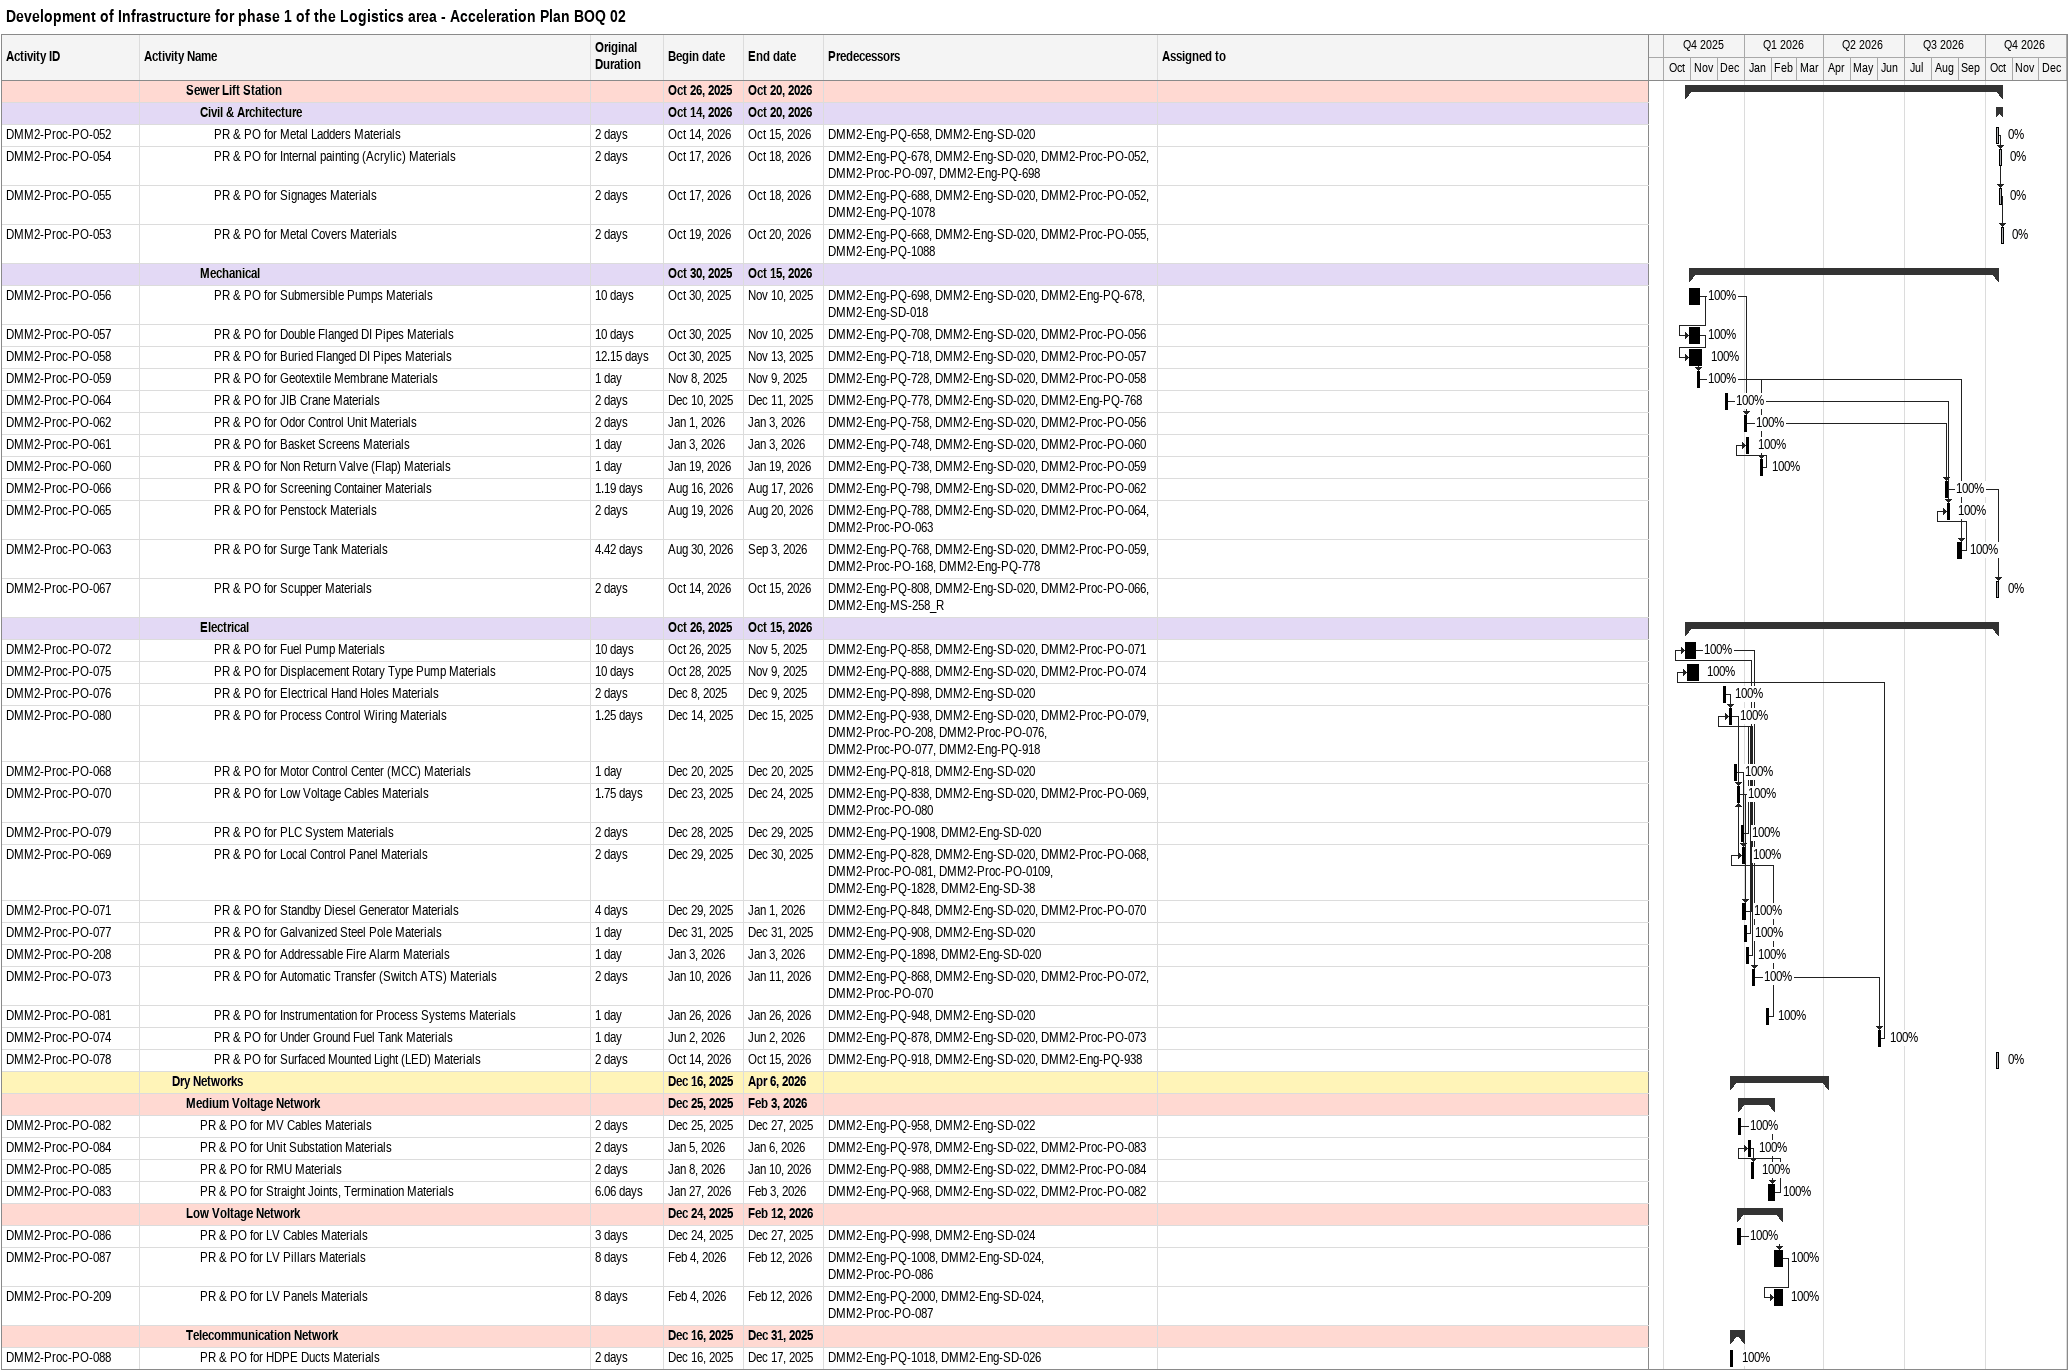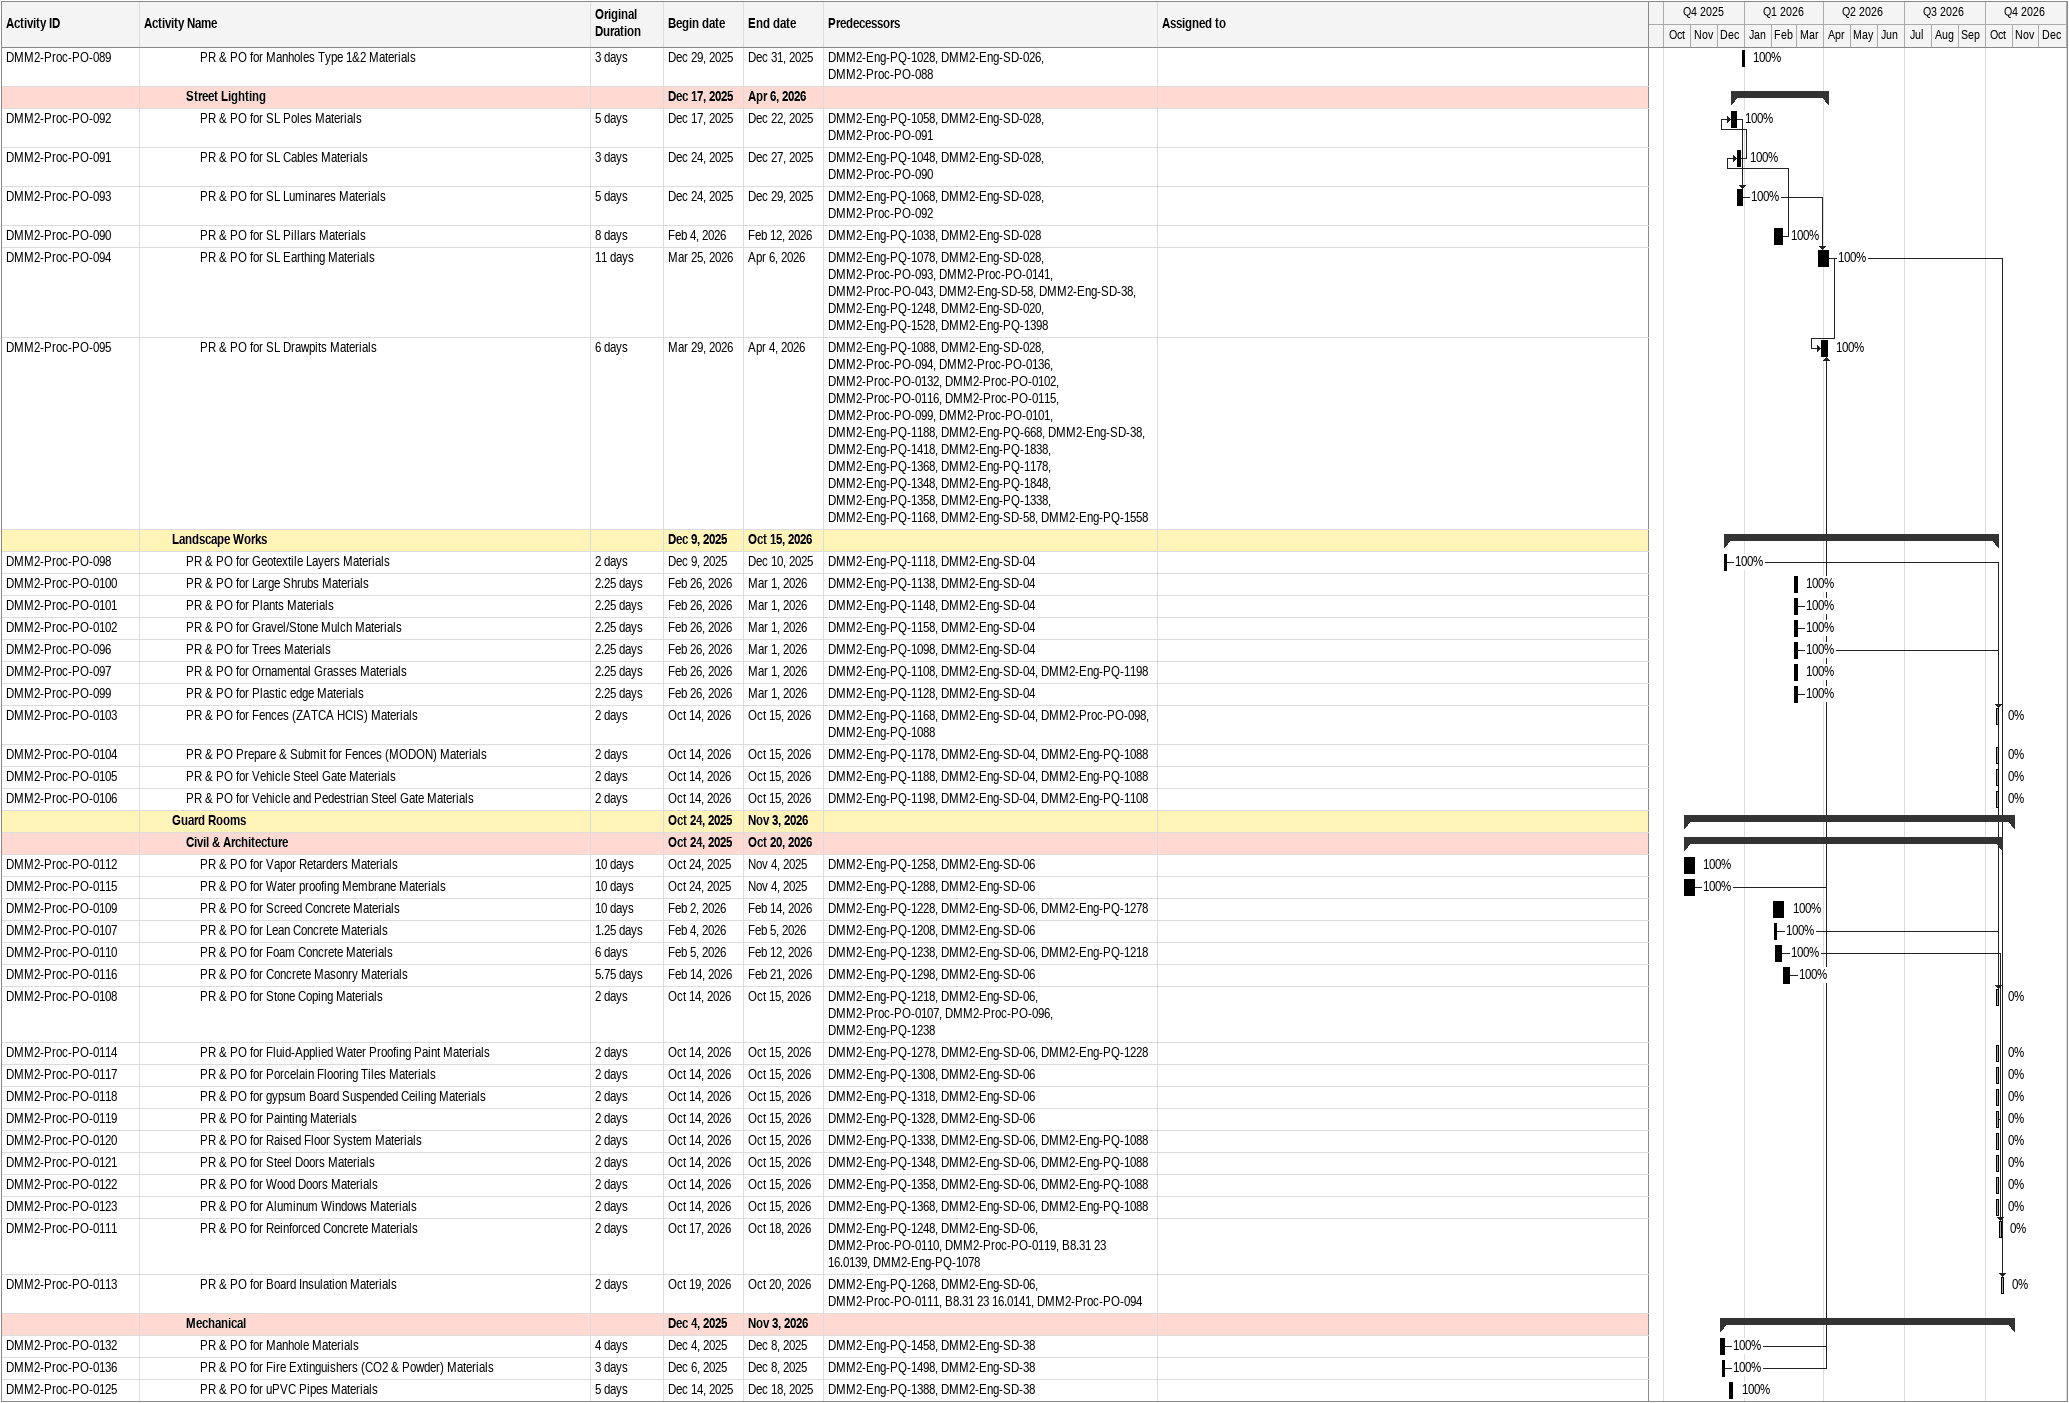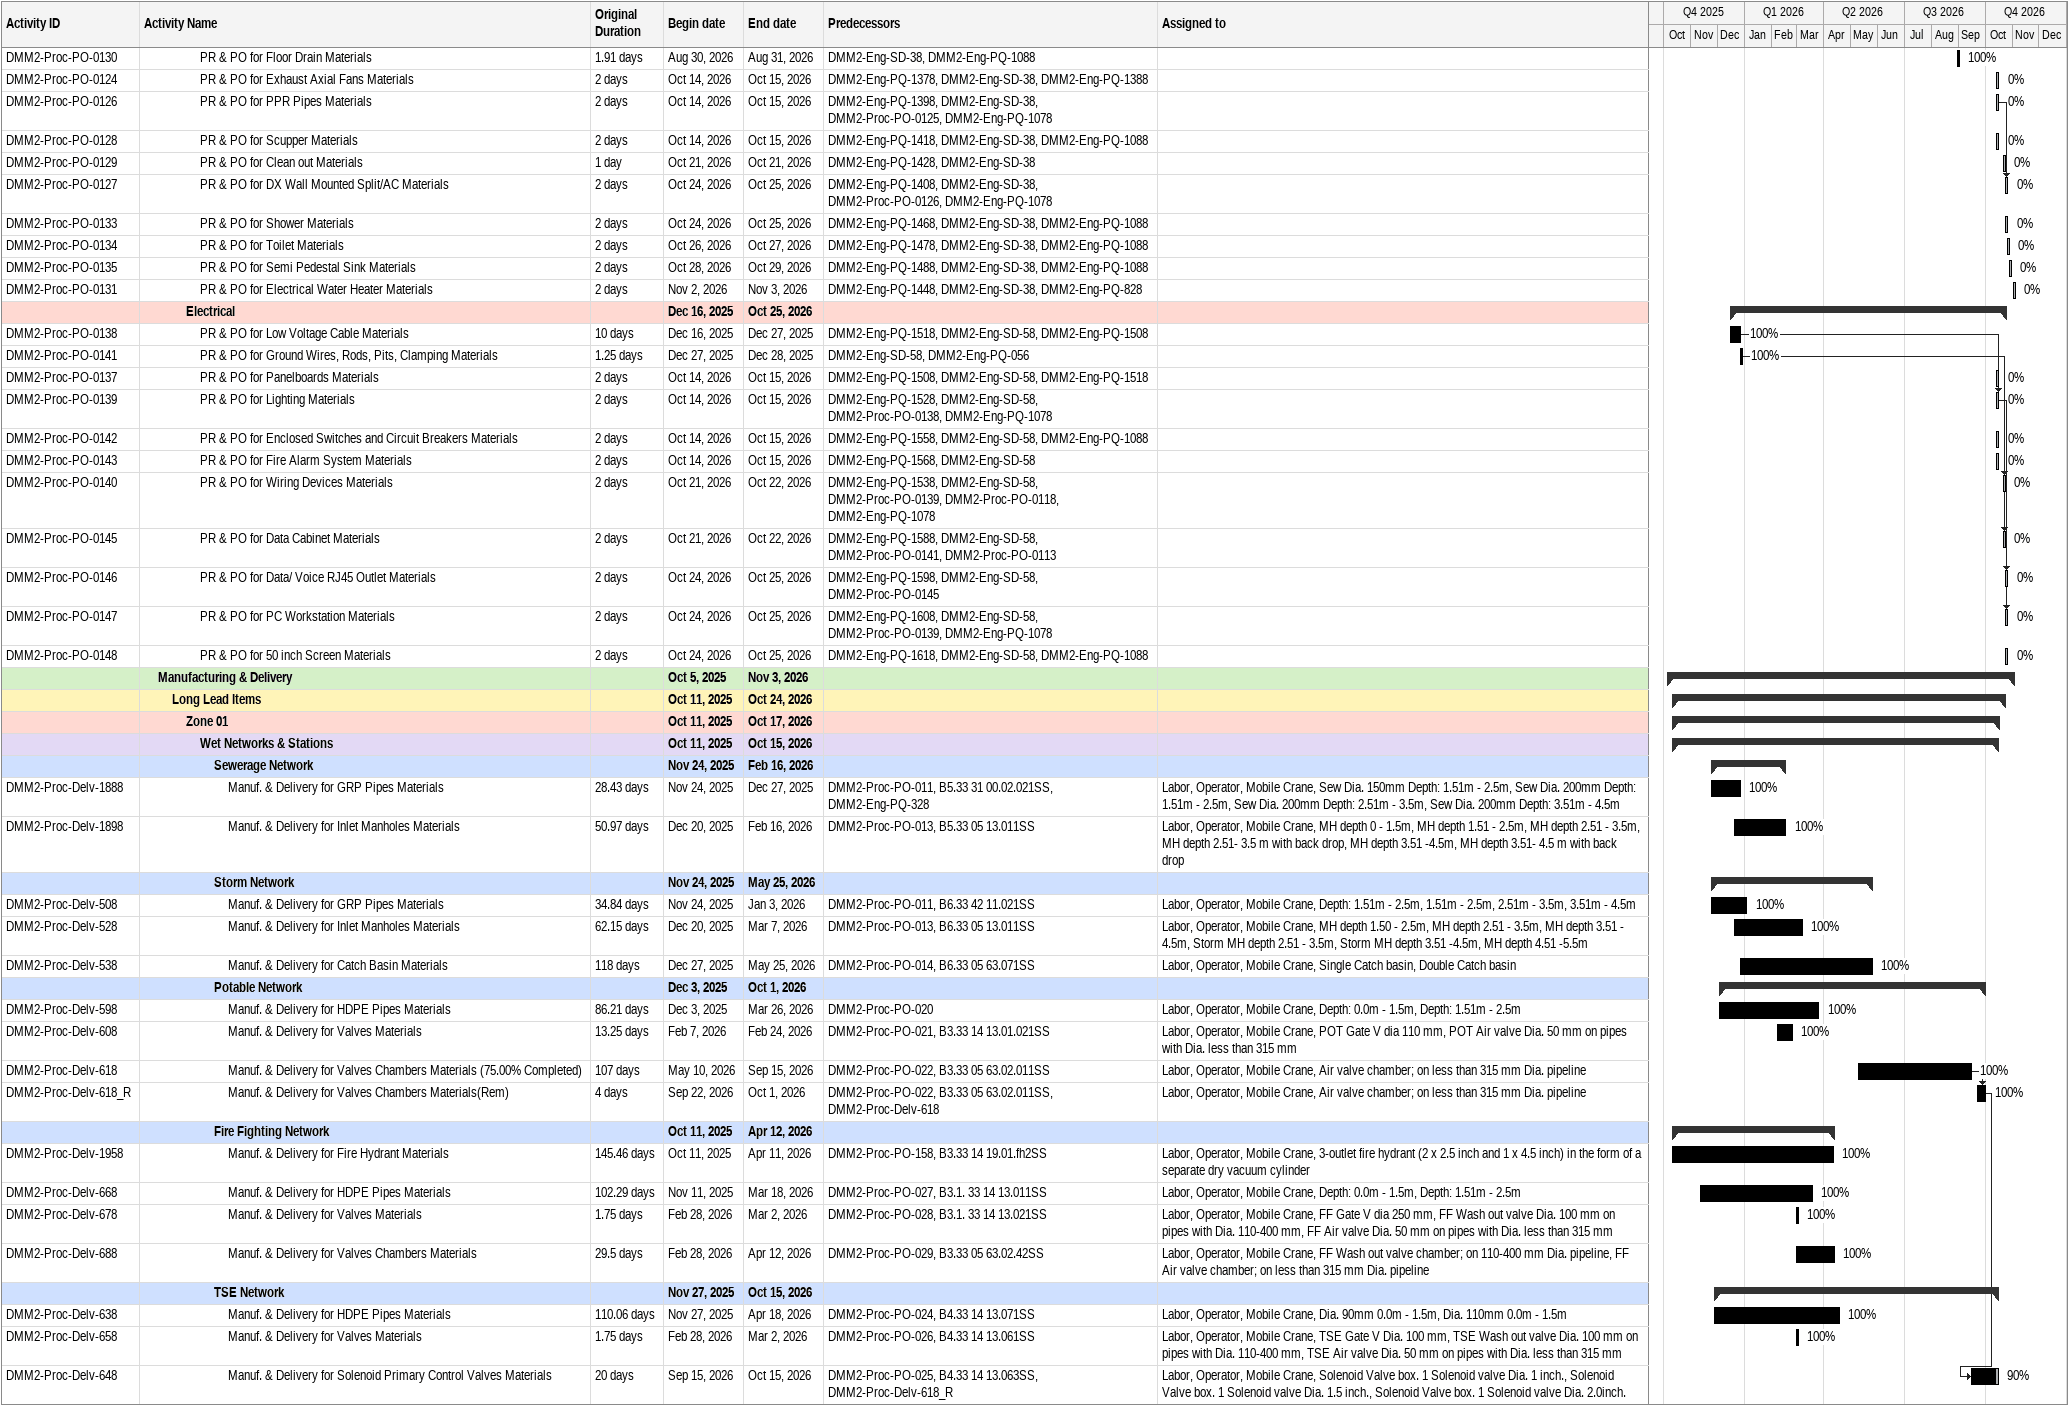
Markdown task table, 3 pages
Development of Infrastructure for phase 1 of the Logistics area - Acceleration Plan BOQ 02

| ID | Level | Task | Original duration | Start | Finish | Predecessors | Resources | % complete |
|---|---|---|---|---|---|---|---|---|
|  | 4 | **Sewer Lift Station** |  | 2025-10-26 | 2026-10-20 |  |  |  |
|  | 5 | **Civil & Architecture** |  | 2026-10-14 | 2026-10-20 |  |  |  |
| DMM2-Proc-PO-052 | 6 | PR & PO for Metal Ladders Materials | 2d | 2026-10-14 | 2026-10-15 | DMM2-Eng-PQ-658, DMM2-Eng-SD-020 |  | 0 |
| DMM2-Proc-PO-054 | 6 | PR & PO for Internal painting (Acrylic) Materials | 2d | 2026-10-17 | 2026-10-18 | DMM2-Eng-PQ-678, DMM2-Eng-SD-020, DMM2-Proc-PO-052, DMM2-Proc-PO-097, DMM2-Eng-PQ-698 |  | 0 |
| DMM2-Proc-PO-055 | 6 | PR & PO for Signages Materials | 2d | 2026-10-17 | 2026-10-18 | DMM2-Eng-PQ-688, DMM2-Eng-SD-020, DMM2-Proc-PO-052, DMM2-Eng-PQ-1078 |  | 0 |
| DMM2-Proc-PO-053 | 6 | PR & PO for Metal Covers Materials | 2d | 2026-10-19 | 2026-10-20 | DMM2-Eng-PQ-668, DMM2-Eng-SD-020, DMM2-Proc-PO-055, DMM2-Eng-PQ-1088 |  | 0 |
|  | 5 | **Mechanical** |  | 2025-10-30 | 2026-10-15 |  |  |  |
| DMM2-Proc-PO-056 | 6 | PR & PO for Submersible Pumps Materials | 10d | 2025-10-30 | 2025-11-10 | DMM2-Eng-PQ-698, DMM2-Eng-SD-020, DMM2-Eng-PQ-678, DMM2-Eng-SD-018 |  | 100 |
| DMM2-Proc-PO-057 | 6 | PR & PO for Double Flanged DI Pipes Materials | 10d | 2025-10-30 | 2025-11-10 | DMM2-Eng-PQ-708, DMM2-Eng-SD-020, DMM2-Proc-PO-056 |  | 100 |
| DMM2-Proc-PO-058 | 6 | PR & PO for Buried Flanged DI Pipes Materials | 12.15d | 2025-10-30 | 2025-11-13 | DMM2-Eng-PQ-718, DMM2-Eng-SD-020, DMM2-Proc-PO-057 |  | 100 |
| DMM2-Proc-PO-059 | 6 | PR & PO for Geotextile Membrane Materials | 1d | 2025-11-08 | 2025-11-09 | DMM2-Eng-PQ-728, DMM2-Eng-SD-020, DMM2-Proc-PO-058 |  | 100 |
| DMM2-Proc-PO-064 | 6 | PR & PO for JIB Crane Materials | 2d | 2025-12-10 | 2025-12-11 | DMM2-Eng-PQ-778, DMM2-Eng-SD-020, DMM2-Eng-PQ-768 |  | 100 |
| DMM2-Proc-PO-062 | 6 | PR & PO for Odor Control Unit Materials | 2d | 2026-01-01 | 2026-01-03 | DMM2-Eng-PQ-758, DMM2-Eng-SD-020, DMM2-Proc-PO-056 |  | 100 |
| DMM2-Proc-PO-061 | 6 | PR & PO for Basket Screens Materials | 1d | 2026-01-03 | 2026-01-03 | DMM2-Eng-PQ-748, DMM2-Eng-SD-020, DMM2-Proc-PO-060 |  | 100 |
| DMM2-Proc-PO-060 | 6 | PR & PO for Non Return Valve (Flap) Materials | 1d | 2026-01-19 | 2026-01-19 | DMM2-Eng-PQ-738, DMM2-Eng-SD-020, DMM2-Proc-PO-059 |  | 100 |
| DMM2-Proc-PO-066 | 6 | PR & PO for Screening Container Materials | 1.19d | 2026-08-16 | 2026-08-17 | DMM2-Eng-PQ-798, DMM2-Eng-SD-020, DMM2-Proc-PO-062 |  | 100 |
| DMM2-Proc-PO-065 | 6 | PR & PO for Penstock Materials | 2d | 2026-08-19 | 2026-08-20 | DMM2-Eng-PQ-788, DMM2-Eng-SD-020, DMM2-Proc-PO-064, DMM2-Proc-PO-063 |  | 100 |
| DMM2-Proc-PO-063 | 6 | PR & PO for Surge Tank Materials | 4.42d | 2026-08-30 | 2026-09-03 | DMM2-Eng-PQ-768, DMM2-Eng-SD-020, DMM2-Proc-PO-059, DMM2-Proc-PO-168, DMM2-Eng-PQ-778 |  | 100 |
| DMM2-Proc-PO-067 | 6 | PR & PO for Scupper Materials | 2d | 2026-10-14 | 2026-10-15 | DMM2-Eng-PQ-808, DMM2-Eng-SD-020, DMM2-Proc-PO-066, DMM2-Eng-MS-258_R |  | 0 |
|  | 5 | **Electrical** |  | 2025-10-26 | 2026-10-15 |  |  |  |
| DMM2-Proc-PO-072 | 6 | PR & PO for Fuel Pump Materials | 10d | 2025-10-26 | 2025-11-05 | DMM2-Eng-PQ-858, DMM2-Eng-SD-020, DMM2-Proc-PO-071 |  | 100 |
| DMM2-Proc-PO-075 | 6 | PR & PO for Displacement Rotary Type Pump Materials | 10d | 2025-10-28 | 2025-11-09 | DMM2-Eng-PQ-888, DMM2-Eng-SD-020, DMM2-Proc-PO-074 |  | 100 |
| DMM2-Proc-PO-076 | 6 | PR & PO for Electrical Hand Holes Materials | 2d | 2025-12-08 | 2025-12-09 | DMM2-Eng-PQ-898, DMM2-Eng-SD-020 |  | 100 |
| DMM2-Proc-PO-080 | 6 | PR & PO for Process Control Wiring Materials | 1.25d | 2025-12-14 | 2025-12-15 | DMM2-Eng-PQ-938, DMM2-Eng-SD-020, DMM2-Proc-PO-079, DMM2-Proc-PO-208, DMM2-Proc-PO-076, DMM2-Proc-PO-077, DMM2-Eng-PQ-918 |  | 100 |
| DMM2-Proc-PO-068 | 6 | PR & PO for Motor Control Center (MCC) Materials | 1d | 2025-12-20 | 2025-12-20 | DMM2-Eng-PQ-818, DMM2-Eng-SD-020 |  | 100 |
| DMM2-Proc-PO-070 | 6 | PR & PO for Low Voltage Cables Materials | 1.75d | 2025-12-23 | 2025-12-24 | DMM2-Eng-PQ-838, DMM2-Eng-SD-020, DMM2-Proc-PO-069, DMM2-Proc-PO-080 |  | 100 |
| DMM2-Proc-PO-079 | 6 | PR & PO for PLC System Materials | 2d | 2025-12-28 | 2025-12-29 | DMM2-Eng-PQ-1908, DMM2-Eng-SD-020 |  | 100 |
| DMM2-Proc-PO-069 | 6 | PR & PO for Local Control Panel Materials | 2d | 2025-12-29 | 2025-12-30 | DMM2-Eng-PQ-828, DMM2-Eng-SD-020, DMM2-Proc-PO-068, DMM2-Proc-PO-081, DMM2-Proc-PO-0109, DMM2-Eng-PQ-1828, DMM2-Eng-SD-38 |  | 100 |
| DMM2-Proc-PO-071 | 6 | PR & PO for Standby Diesel Generator Materials | 4d | 2025-12-29 | 2026-01-01 | DMM2-Eng-PQ-848, DMM2-Eng-SD-020, DMM2-Proc-PO-070 |  | 100 |
| DMM2-Proc-PO-077 | 6 | PR & PO for Galvanized Steel Pole Materials | 1d | 2025-12-31 | 2025-12-31 | DMM2-Eng-PQ-908, DMM2-Eng-SD-020 |  | 100 |
| DMM2-Proc-PO-208 | 6 | PR & PO for Addressable Fire Alarm Materials | 1d | 2026-01-03 | 2026-01-03 | DMM2-Eng-PQ-1898, DMM2-Eng-SD-020 |  | 100 |
| DMM2-Proc-PO-073 | 6 | PR & PO for Automatic Transfer (Switch ATS) Materials | 2d | 2026-01-10 | 2026-01-11 | DMM2-Eng-PQ-868, DMM2-Eng-SD-020, DMM2-Proc-PO-072, DMM2-Proc-PO-070 |  | 100 |
| DMM2-Proc-PO-081 | 6 | PR & PO for Instrumentation for Process Systems Materials | 1d | 2026-01-26 | 2026-01-26 | DMM2-Eng-PQ-948, DMM2-Eng-SD-020 |  | 100 |
| DMM2-Proc-PO-074 | 6 | PR & PO for Under Ground Fuel Tank Materials | 1d | 2026-06-02 | 2026-06-02 | DMM2-Eng-PQ-878, DMM2-Eng-SD-020, DMM2-Proc-PO-073 |  | 100 |
| DMM2-Proc-PO-078 | 6 | PR & PO for Surfaced Mounted Light (LED) Materials | 2d | 2026-10-14 | 2026-10-15 | DMM2-Eng-PQ-918, DMM2-Eng-SD-020, DMM2-Eng-PQ-938 |  | 0 |
|  | 3 | **Dry Networks** |  | 2025-12-16 | 2026-04-06 |  |  |  |
|  | 4 | **Medium Voltage Network** |  | 2025-12-25 | 2026-02-03 |  |  |  |
| DMM2-Proc-PO-082 | 5 | PR & PO for MV Cables Materials | 2d | 2025-12-25 | 2025-12-27 | DMM2-Eng-PQ-958, DMM2-Eng-SD-022 |  | 100 |
| DMM2-Proc-PO-084 | 5 | PR & PO for Unit Substation Materials | 2d | 2026-01-05 | 2026-01-06 | DMM2-Eng-PQ-978, DMM2-Eng-SD-022, DMM2-Proc-PO-083 |  | 100 |
| DMM2-Proc-PO-085 | 5 | PR & PO for RMU Materials | 2d | 2026-01-08 | 2026-01-10 | DMM2-Eng-PQ-988, DMM2-Eng-SD-022, DMM2-Proc-PO-084 |  | 100 |
| DMM2-Proc-PO-083 | 5 | PR & PO for Straight Joints, Termination Materials | 6.06d | 2026-01-27 | 2026-02-03 | DMM2-Eng-PQ-968, DMM2-Eng-SD-022, DMM2-Proc-PO-082 |  | 100 |
|  | 4 | **Low Voltage Network** |  | 2025-12-24 | 2026-02-12 |  |  |  |
| DMM2-Proc-PO-086 | 5 | PR & PO for LV Cables Materials | 3d | 2025-12-24 | 2025-12-27 | DMM2-Eng-PQ-998, DMM2-Eng-SD-024 |  | 100 |
| DMM2-Proc-PO-087 | 5 | PR & PO for LV Pillars Materials | 8d | 2026-02-04 | 2026-02-12 | DMM2-Eng-PQ-1008, DMM2-Eng-SD-024, DMM2-Proc-PO-086 |  | 100 |
| DMM2-Proc-PO-209 | 5 | PR & PO for LV Panels Materials | 8d | 2026-02-04 | 2026-02-12 | DMM2-Eng-PQ-2000, DMM2-Eng-SD-024, DMM2-Proc-PO-087 |  | 100 |
|  | 4 | **Telecommunication Network** |  | 2025-12-16 | 2025-12-31 |  |  |  |
| DMM2-Proc-PO-088 | 5 | PR & PO for HDPE Ducts Materials | 2d | 2025-12-16 | 2025-12-17 | DMM2-Eng-PQ-1018, DMM2-Eng-SD-026 |  | 100 |
| DMM2-Proc-PO-089 | 5 | PR & PO for Manholes Type 1&2 Materials | 3d | 2025-12-29 | 2025-12-31 | DMM2-Eng-PQ-1028, DMM2-Eng-SD-026, DMM2-Proc-PO-088 |  | 100 |
|  | 4 | **Street Lighting** |  | 2025-12-17 | 2026-04-06 |  |  |  |
| DMM2-Proc-PO-092 | 5 | PR & PO for SL Poles Materials | 5d | 2025-12-17 | 2025-12-22 | DMM2-Eng-PQ-1058, DMM2-Eng-SD-028, DMM2-Proc-PO-091 |  | 100 |
| DMM2-Proc-PO-091 | 5 | PR & PO for SL Cables Materials | 3d | 2025-12-24 | 2025-12-27 | DMM2-Eng-PQ-1048, DMM2-Eng-SD-028, DMM2-Proc-PO-090 |  | 100 |
| DMM2-Proc-PO-093 | 5 | PR & PO for SL Luminares Materials | 5d | 2025-12-24 | 2025-12-29 | DMM2-Eng-PQ-1068, DMM2-Eng-SD-028, DMM2-Proc-PO-092 |  | 100 |
| DMM2-Proc-PO-090 | 5 | PR & PO for SL Pillars Materials | 8d | 2026-02-04 | 2026-02-12 | DMM2-Eng-PQ-1038, DMM2-Eng-SD-028 |  | 100 |
| DMM2-Proc-PO-094 | 5 | PR & PO for SL Earthing Materials | 11d | 2026-03-25 | 2026-04-06 | DMM2-Eng-PQ-1078, DMM2-Eng-SD-028, DMM2-Proc-PO-093, DMM2-Proc-PO-0141, DMM2-Proc-PO-043, DMM2-Eng-SD-58, DMM2-Eng-SD-38, DMM2-Eng-PQ-1248, DMM2-Eng-SD-020, DMM2-Eng-PQ-1528, DMM2-Eng-PQ-1398 |  | 100 |
| DMM2-Proc-PO-095 | 5 | PR & PO for SL Drawpits Materials | 6d | 2026-03-29 | 2026-04-04 | DMM2-Eng-PQ-1088, DMM2-Eng-SD-028, DMM2-Proc-PO-094, DMM2-Proc-PO-0136, DMM2-Proc-PO-0132, DMM2-Proc-PO-0102, DMM2-Proc-PO-0116, DMM2-Proc-PO-0115, DMM2-Proc-PO-099, DMM2-Proc-PO-0101, DMM2-Eng-PQ-1188, DMM2-Eng-PQ-668, DMM2-Eng-SD-38, DMM2-Eng-PQ-1418, DMM2-Eng-PQ-1838, DMM2-Eng-PQ-1368, DMM2-Eng-PQ-1178, DMM2-Eng-PQ-1348, DMM2-Eng-PQ-1848, DMM2-Eng-PQ-1358, DMM2-Eng-PQ-1338, DMM2-Eng-PQ-1168, DMM2-Eng-SD-58, DMM2-Eng-PQ-1558 |  | 100 |
|  | 3 | **Landscape Works** |  | 2025-12-09 | 2026-10-15 |  |  |  |
| DMM2-Proc-PO-098 | 4 | PR & PO for Geotextile Layers Materials | 2d | 2025-12-09 | 2025-12-10 | DMM2-Eng-PQ-1118, DMM2-Eng-SD-04 |  | 100 |
| DMM2-Proc-PO-0100 | 4 | PR & PO for Large Shrubs Materials | 2.25d | 2026-02-26 | 2026-03-01 | DMM2-Eng-PQ-1138, DMM2-Eng-SD-04 |  | 100 |
| DMM2-Proc-PO-0101 | 4 | PR & PO for Plants Materials | 2.25d | 2026-02-26 | 2026-03-01 | DMM2-Eng-PQ-1148, DMM2-Eng-SD-04 |  | 100 |
| DMM2-Proc-PO-0102 | 4 | PR & PO for Gravel/Stone Mulch Materials | 2.25d | 2026-02-26 | 2026-03-01 | DMM2-Eng-PQ-1158, DMM2-Eng-SD-04 |  | 100 |
| DMM2-Proc-PO-096 | 4 | PR & PO for Trees Materials | 2.25d | 2026-02-26 | 2026-03-01 | DMM2-Eng-PQ-1098, DMM2-Eng-SD-04 |  | 100 |
| DMM2-Proc-PO-097 | 4 | PR & PO for Ornamental Grasses Materials | 2.25d | 2026-02-26 | 2026-03-01 | DMM2-Eng-PQ-1108, DMM2-Eng-SD-04, DMM2-Eng-PQ-1198 |  | 100 |
| DMM2-Proc-PO-099 | 4 | PR & PO for Plastic edge Materials | 2.25d | 2026-02-26 | 2026-03-01 | DMM2-Eng-PQ-1128, DMM2-Eng-SD-04 |  | 100 |
| DMM2-Proc-PO-0103 | 4 | PR & PO for Fences (ZATCA HCIS) Materials | 2d | 2026-10-14 | 2026-10-15 | DMM2-Eng-PQ-1168, DMM2-Eng-SD-04, DMM2-Proc-PO-098, DMM2-Eng-PQ-1088 |  | 0 |
| DMM2-Proc-PO-0104 | 4 | PR & PO Prepare & Submit for Fences (MODON) Materials | 2d | 2026-10-14 | 2026-10-15 | DMM2-Eng-PQ-1178, DMM2-Eng-SD-04, DMM2-Eng-PQ-1088 |  | 0 |
| DMM2-Proc-PO-0105 | 4 | PR & PO for Vehicle Steel Gate Materials | 2d | 2026-10-14 | 2026-10-15 | DMM2-Eng-PQ-1188, DMM2-Eng-SD-04, DMM2-Eng-PQ-1088 |  | 0 |
| DMM2-Proc-PO-0106 | 4 | PR & PO for Vehicle and Pedestrian Steel Gate Materials | 2d | 2026-10-14 | 2026-10-15 | DMM2-Eng-PQ-1198, DMM2-Eng-SD-04, DMM2-Eng-PQ-1108 |  | 0 |
|  | 3 | **Guard Rooms** |  | 2025-10-24 | 2026-11-03 |  |  |  |
|  | 4 | **Civil & Architecture** |  | 2025-10-24 | 2026-10-20 |  |  |  |
| DMM2-Proc-PO-0112 | 5 | PR & PO for Vapor Retarders Materials | 10d | 2025-10-24 | 2025-11-04 | DMM2-Eng-PQ-1258, DMM2-Eng-SD-06 |  | 100 |
| DMM2-Proc-PO-0115 | 5 | PR & PO for Water proofing Membrane Materials | 10d | 2025-10-24 | 2025-11-04 | DMM2-Eng-PQ-1288, DMM2-Eng-SD-06 |  | 100 |
| DMM2-Proc-PO-0109 | 5 | PR & PO for Screed Concrete Materials | 10d | 2026-02-02 | 2026-02-14 | DMM2-Eng-PQ-1228, DMM2-Eng-SD-06, DMM2-Eng-PQ-1278 |  | 100 |
| DMM2-Proc-PO-0107 | 5 | PR & PO for Lean Concrete Materials | 1.25d | 2026-02-04 | 2026-02-05 | DMM2-Eng-PQ-1208, DMM2-Eng-SD-06 |  | 100 |
| DMM2-Proc-PO-0110 | 5 | PR & PO for Foam Concrete Materials | 6d | 2026-02-05 | 2026-02-12 | DMM2-Eng-PQ-1238, DMM2-Eng-SD-06, DMM2-Eng-PQ-1218 |  | 100 |
| DMM2-Proc-PO-0116 | 5 | PR & PO for Concrete Masonry Materials | 5.75d | 2026-02-14 | 2026-02-21 | DMM2-Eng-PQ-1298, DMM2-Eng-SD-06 |  | 100 |
| DMM2-Proc-PO-0108 | 5 | PR & PO for Stone Coping Materials | 2d | 2026-10-14 | 2026-10-15 | DMM2-Eng-PQ-1218, DMM2-Eng-SD-06, DMM2-Proc-PO-0107, DMM2-Proc-PO-096, DMM2-Eng-PQ-1238 |  | 0 |
| DMM2-Proc-PO-0114 | 5 | PR & PO for Fluid-Applied Water Proofing Paint Materials | 2d | 2026-10-14 | 2026-10-15 | DMM2-Eng-PQ-1278, DMM2-Eng-SD-06, DMM2-Eng-PQ-1228 |  | 0 |
| DMM2-Proc-PO-0117 | 5 | PR & PO for Porcelain Flooring Tiles Materials | 2d | 2026-10-14 | 2026-10-15 | DMM2-Eng-PQ-1308, DMM2-Eng-SD-06 |  | 0 |
| DMM2-Proc-PO-0118 | 5 | PR & PO for gypsum Board Suspended Ceiling Materials | 2d | 2026-10-14 | 2026-10-15 | DMM2-Eng-PQ-1318, DMM2-Eng-SD-06 |  | 0 |
| DMM2-Proc-PO-0119 | 5 | PR & PO for Painting Materials | 2d | 2026-10-14 | 2026-10-15 | DMM2-Eng-PQ-1328, DMM2-Eng-SD-06 |  | 0 |
| DMM2-Proc-PO-0120 | 5 | PR & PO for Raised Floor System Materials | 2d | 2026-10-14 | 2026-10-15 | DMM2-Eng-PQ-1338, DMM2-Eng-SD-06, DMM2-Eng-PQ-1088 |  | 0 |
| DMM2-Proc-PO-0121 | 5 | PR & PO for Steel Doors Materials | 2d | 2026-10-14 | 2026-10-15 | DMM2-Eng-PQ-1348, DMM2-Eng-SD-06, DMM2-Eng-PQ-1088 |  | 0 |
| DMM2-Proc-PO-0122 | 5 | PR & PO for Wood Doors Materials | 2d | 2026-10-14 | 2026-10-15 | DMM2-Eng-PQ-1358, DMM2-Eng-SD-06, DMM2-Eng-PQ-1088 |  | 0 |
| DMM2-Proc-PO-0123 | 5 | PR & PO for Aluminum Windows Materials | 2d | 2026-10-14 | 2026-10-15 | DMM2-Eng-PQ-1368, DMM2-Eng-SD-06, DMM2-Eng-PQ-1088 |  | 0 |
| DMM2-Proc-PO-0111 | 5 | PR & PO for Reinforced Concrete Materials | 2d | 2026-10-17 | 2026-10-18 | DMM2-Eng-PQ-1248, DMM2-Eng-SD-06, DMM2-Proc-PO-0110, DMM2-Proc-PO-0119, B8.31 23 16.0139, DMM2-Eng-PQ-1078 |  | 0 |
| DMM2-Proc-PO-0113 | 5 | PR & PO for Board Insulation Materials | 2d | 2026-10-19 | 2026-10-20 | DMM2-Eng-PQ-1268, DMM2-Eng-SD-06, DMM2-Proc-PO-0111, B8.31 23 16.0141, DMM2-Proc-PO-094 |  | 0 |
|  | 4 | **Mechanical** |  | 2025-12-04 | 2026-11-03 |  |  |  |
| DMM2-Proc-PO-0132 | 5 | PR & PO for Manhole Materials | 4d | 2025-12-04 | 2025-12-08 | DMM2-Eng-PQ-1458, DMM2-Eng-SD-38 |  | 100 |
| DMM2-Proc-PO-0136 | 5 | PR & PO for Fire Extinguishers (CO2 & Powder) Materials | 3d | 2025-12-06 | 2025-12-08 | DMM2-Eng-PQ-1498, DMM2-Eng-SD-38 |  | 100 |
| DMM2-Proc-PO-0125 | 5 | PR & PO for uPVC Pipes Materials | 5d | 2025-12-14 | 2025-12-18 | DMM2-Eng-PQ-1388, DMM2-Eng-SD-38 |  | 100 |
| DMM2-Proc-PO-0130 | 5 | PR & PO for Floor Drain Materials | 1.91d | 2026-08-30 | 2026-08-31 | DMM2-Eng-SD-38, DMM2-Eng-PQ-1088 |  | 100 |
| DMM2-Proc-PO-0124 | 5 | PR & PO for Exhaust Axial Fans Materials | 2d | 2026-10-14 | 2026-10-15 | DMM2-Eng-PQ-1378, DMM2-Eng-SD-38, DMM2-Eng-PQ-1388 |  | 0 |
| DMM2-Proc-PO-0126 | 5 | PR & PO for PPR Pipes Materials | 2d | 2026-10-14 | 2026-10-15 | DMM2-Eng-PQ-1398, DMM2-Eng-SD-38, DMM2-Proc-PO-0125, DMM2-Eng-PQ-1078 |  | 0 |
| DMM2-Proc-PO-0128 | 5 | PR & PO for Scupper Materials | 2d | 2026-10-14 | 2026-10-15 | DMM2-Eng-PQ-1418, DMM2-Eng-SD-38, DMM2-Eng-PQ-1088 |  | 0 |
| DMM2-Proc-PO-0129 | 5 | PR & PO for Clean out Materials | 1d | 2026-10-21 | 2026-10-21 | DMM2-Eng-PQ-1428, DMM2-Eng-SD-38 |  | 0 |
| DMM2-Proc-PO-0127 | 5 | PR & PO for DX Wall Mounted Split/AC Materials | 2d | 2026-10-24 | 2026-10-25 | DMM2-Eng-PQ-1408, DMM2-Eng-SD-38, DMM2-Proc-PO-0126, DMM2-Eng-PQ-1078 |  | 0 |
| DMM2-Proc-PO-0133 | 5 | PR & PO for Shower Materials | 2d | 2026-10-24 | 2026-10-25 | DMM2-Eng-PQ-1468, DMM2-Eng-SD-38, DMM2-Eng-PQ-1088 |  | 0 |
| DMM2-Proc-PO-0134 | 5 | PR & PO for Toilet Materials | 2d | 2026-10-26 | 2026-10-27 | DMM2-Eng-PQ-1478, DMM2-Eng-SD-38, DMM2-Eng-PQ-1088 |  | 0 |
| DMM2-Proc-PO-0135 | 5 | PR & PO for Semi Pedestal Sink Materials | 2d | 2026-10-28 | 2026-10-29 | DMM2-Eng-PQ-1488, DMM2-Eng-SD-38, DMM2-Eng-PQ-1088 |  | 0 |
| DMM2-Proc-PO-0131 | 5 | PR & PO for Electrical Water Heater Materials | 2d | 2026-11-02 | 2026-11-03 | DMM2-Eng-PQ-1448, DMM2-Eng-SD-38, DMM2-Eng-PQ-828 |  | 0 |
|  | 4 | **Electrical** |  | 2025-12-16 | 2026-10-25 |  |  |  |
| DMM2-Proc-PO-0138 | 5 | PR & PO for Low Voltage Cable Materials | 10d | 2025-12-16 | 2025-12-27 | DMM2-Eng-PQ-1518, DMM2-Eng-SD-58, DMM2-Eng-PQ-1508 |  | 100 |
| DMM2-Proc-PO-0141 | 5 | PR & PO for Ground Wires, Rods, Pits, Clamping Materials | 1.25d | 2025-12-27 | 2025-12-28 | DMM2-Eng-SD-58, DMM2-Eng-PQ-056 |  | 100 |
| DMM2-Proc-PO-0137 | 5 | PR & PO for Panelboards Materials | 2d | 2026-10-14 | 2026-10-15 | DMM2-Eng-PQ-1508, DMM2-Eng-SD-58, DMM2-Eng-PQ-1518 |  | 0 |
| DMM2-Proc-PO-0139 | 5 | PR & PO for Lighting Materials | 2d | 2026-10-14 | 2026-10-15 | DMM2-Eng-PQ-1528, DMM2-Eng-SD-58, DMM2-Proc-PO-0138, DMM2-Eng-PQ-1078 |  | 0 |
| DMM2-Proc-PO-0142 | 5 | PR & PO for Enclosed Switches and Circuit Breakers Materials | 2d | 2026-10-14 | 2026-10-15 | DMM2-Eng-PQ-1558, DMM2-Eng-SD-58, DMM2-Eng-PQ-1088 |  | 0 |
| DMM2-Proc-PO-0143 | 5 | PR & PO for Fire Alarm System Materials | 2d | 2026-10-14 | 2026-10-15 | DMM2-Eng-PQ-1568, DMM2-Eng-SD-58 |  | 0 |
| DMM2-Proc-PO-0140 | 5 | PR & PO for Wiring Devices Materials | 2d | 2026-10-21 | 2026-10-22 | DMM2-Eng-PQ-1538, DMM2-Eng-SD-58, DMM2-Proc-PO-0139, DMM2-Proc-PO-0118, DMM2-Eng-PQ-1078 |  | 0 |
| DMM2-Proc-PO-0145 | 5 | PR & PO for Data Cabinet Materials | 2d | 2026-10-21 | 2026-10-22 | DMM2-Eng-PQ-1588, DMM2-Eng-SD-58, DMM2-Proc-PO-0141, DMM2-Proc-PO-0113 |  | 0 |
| DMM2-Proc-PO-0146 | 5 | PR & PO for Data/ Voice RJ45 Outlet Materials | 2d | 2026-10-24 | 2026-10-25 | DMM2-Eng-PQ-1598, DMM2-Eng-SD-58, DMM2-Proc-PO-0145 |  | 0 |
| DMM2-Proc-PO-0147 | 5 | PR & PO for PC Workstation Materials | 2d | 2026-10-24 | 2026-10-25 | DMM2-Eng-PQ-1608, DMM2-Eng-SD-58, DMM2-Proc-PO-0139, DMM2-Eng-PQ-1078 |  | 0 |
| DMM2-Proc-PO-0148 | 5 | PR & PO for 50 inch Screen Materials | 2d | 2026-10-24 | 2026-10-25 | DMM2-Eng-PQ-1618, DMM2-Eng-SD-58, DMM2-Eng-PQ-1088 |  | 0 |
|  | 2 | **Manufacturing & Delivery** |  | 2025-10-05 | 2026-11-03 |  |  |  |
|  | 3 | **Long Lead Items** |  | 2025-10-11 | 2026-10-24 |  |  |  |
|  | 4 | **Zone 01** |  | 2025-10-11 | 2026-10-17 |  |  |  |
|  | 5 | **Wet Networks & Stations** |  | 2025-10-11 | 2026-10-15 |  |  |  |
|  | 6 | **Sewerage Network** |  | 2025-11-24 | 2026-02-16 |  |  |  |
| DMM2-Proc-Delv-1888 | 7 | Manuf. & Delivery for GRP Pipes Materials | 28.43d | 2025-11-24 | 2025-12-27 | DMM2-Proc-PO-011, B5.33 31 00.02.021SS, DMM2-Eng-PQ-328 | Labor, Operator, Mobile Crane, Sew Dia. 150mm Depth: 1.51m - 2.5m, Sew Dia. 200mm Depth: 1.51m - 2.5m, Sew Dia. 200mm Depth: 2.51m - 3.5m, Sew Dia. 200mm Depth: 3.51m - 4.5m | 100 |
| DMM2-Proc-Delv-1898 | 7 | Manuf. & Delivery for Inlet Manholes Materials | 50.97d | 2025-12-20 | 2026-02-16 | DMM2-Proc-PO-013, B5.33 05 13.011SS | Labor, Operator, Mobile Crane, MH depth 0 - 1.5m, MH depth 1.51 - 2.5m, MH depth 2.51 - 3.5m, MH depth 2.51- 3.5 m with back drop, MH depth 3.51 -4.5m, MH depth 3.51- 4.5 m with back drop | 100 |
|  | 6 | **Storm Network** |  | 2025-11-24 | 2026-05-25 |  |  |  |
| DMM2-Proc-Delv-508 | 7 | Manuf. & Delivery for GRP Pipes Materials | 34.84d | 2025-11-24 | 2026-01-03 | DMM2-Proc-PO-011, B6.33 42 11.021SS | Labor, Operator, Mobile Crane, Depth: 1.51m - 2.5m, 1.51m - 2.5m, 2.51m - 3.5m, 3.51m - 4.5m | 100 |
| DMM2-Proc-Delv-528 | 7 | Manuf. & Delivery for Inlet Manholes Materials | 62.15d | 2025-12-20 | 2026-03-07 | DMM2-Proc-PO-013, B6.33 05 13.011SS | Labor, Operator, Mobile Crane, MH depth 1.50 - 2.5m, MH depth 2.51 - 3.5m, MH depth 3.51 - 4.5m, Storm MH depth 2.51 - 3.5m, Storm MH depth 3.51 -4.5m, MH depth 4.51 -5.5m | 100 |
| DMM2-Proc-Delv-538 | 7 | Manuf. & Delivery for Catch Basin Materials | 118d | 2025-12-27 | 2026-05-25 | DMM2-Proc-PO-014, B6.33 05 63.071SS | Labor, Operator, Mobile Crane, Single Catch basin, Double Catch basin | 100 |
|  | 6 | **Potable Network** |  | 2025-12-03 | 2026-10-01 |  |  |  |
| DMM2-Proc-Delv-598 | 7 | Manuf. & Delivery for HDPE Pipes Materials | 86.21d | 2025-12-03 | 2026-03-26 | DMM2-Proc-PO-020 | Labor, Operator, Mobile Crane, Depth: 0.0m - 1.5m, Depth: 1.51m - 2.5m | 100 |
| DMM2-Proc-Delv-608 | 7 | Manuf. & Delivery for Valves Materials | 13.25d | 2026-02-07 | 2026-02-24 | DMM2-Proc-PO-021, B3.33 14 13.01.021SS | Labor, Operator, Mobile Crane, POT Gate V dia 110 mm, POT Air valve Dia. 50 mm on pipes with Dia. less than 315 mm | 100 |
| DMM2-Proc-Delv-618 | 7 | Manuf. & Delivery for Valves Chambers Materials (75.00% Completed) | 107d | 2026-05-10 | 2026-09-15 | DMM2-Proc-PO-022, B3.33 05 63.02.011SS | Labor, Operator, Mobile Crane, Air valve chamber; on less than 315 mm Dia. pipeline | 100 |
| DMM2-Proc-Delv-618_R | 7 | Manuf. & Delivery for Valves Chambers Materials(Rem) | 4d | 2026-09-22 | 2026-10-01 | DMM2-Proc-PO-022, B3.33 05 63.02.011SS, DMM2-Proc-Delv-618 | Labor, Operator, Mobile Crane, Air valve chamber; on less than 315 mm Dia. pipeline | 100 |
|  | 6 | **Fire Fighting Network** |  | 2025-10-11 | 2026-04-12 |  |  |  |
| DMM2-Proc-Delv-1958 | 7 | Manuf. & Delivery for Fire Hydrant Materials | 145.46d | 2025-10-11 | 2026-04-11 | DMM2-Proc-PO-158, B3.33 14 19.01.fh2SS | Labor, Operator, Mobile Crane, 3-outlet fire hydrant (2 x 2.5 inch and 1 x 4.5 inch) in the form of a separate dry vacuum cylinder | 100 |
| DMM2-Proc-Delv-668 | 7 | Manuf. & Delivery for HDPE Pipes Materials | 102.29d | 2025-11-11 | 2026-03-18 | DMM2-Proc-PO-027, B3.1. 33 14 13.011SS | Labor, Operator, Mobile Crane, Depth: 0.0m - 1.5m, Depth: 1.51m - 2.5m | 100 |
| DMM2-Proc-Delv-678 | 7 | Manuf. & Delivery for Valves Materials | 1.75d | 2026-02-28 | 2026-03-02 | DMM2-Proc-PO-028, B3.1. 33 14 13.021SS | Labor, Operator, Mobile Crane, FF Gate V dia 250 mm, FF Wash out valve Dia. 100 mm on pipes with Dia. 110-400 mm, FF Air valve Dia. 50 mm on pipes with Dia. less than 315 mm | 100 |
| DMM2-Proc-Delv-688 | 7 | Manuf. & Delivery for Valves Chambers Materials | 29.5d | 2026-02-28 | 2026-04-12 | DMM2-Proc-PO-029, B3.33 05 63.02.42SS | Labor, Operator, Mobile Crane, FF Wash out valve chamber; on 110-400 mm Dia. pipeline, FF Air valve chamber; on less than 315 mm Dia. pipeline | 100 |
|  | 6 | **TSE Network** |  | 2025-11-27 | 2026-10-15 |  |  |  |
| DMM2-Proc-Delv-638 | 7 | Manuf. & Delivery for HDPE Pipes Materials | 110.06d | 2025-11-27 | 2026-04-18 | DMM2-Proc-PO-024, B4.33 14 13.071SS | Labor, Operator, Mobile Crane, Dia. 90mm 0.0m - 1.5m, Dia. 110mm 0.0m - 1.5m | 100 |
| DMM2-Proc-Delv-658 | 7 | Manuf. & Delivery for Valves Materials | 1.75d | 2026-02-28 | 2026-03-02 | DMM2-Proc-PO-026, B4.33 14 13.061SS | Labor, Operator, Mobile Crane, TSE Gate V Dia. 100 mm, TSE Wash out valve Dia. 100 mm on pipes with Dia. 110-400 mm, TSE Air valve Dia. 50 mm on pipes with Dia. less than 315 mm | 100 |
| DMM2-Proc-Delv-648 | 7 | Manuf. & Delivery for Solenoid Primary Control Valves Materials | 20d | 2026-09-15 | 2026-10-15 | DMM2-Proc-PO-025, B4.33 14 13.063SS, DMM2-Proc-Delv-618_R | Labor, Operator, Mobile Crane, Solenoid Valve box. 1 Solenoid valve Dia. 1 inch., Solenoid Valve box. 1 Solenoid valve Dia. 1.5 inch., Solenoid Valve box. 1 Solenoid valve Dia. 2.0inch. | 90 |
